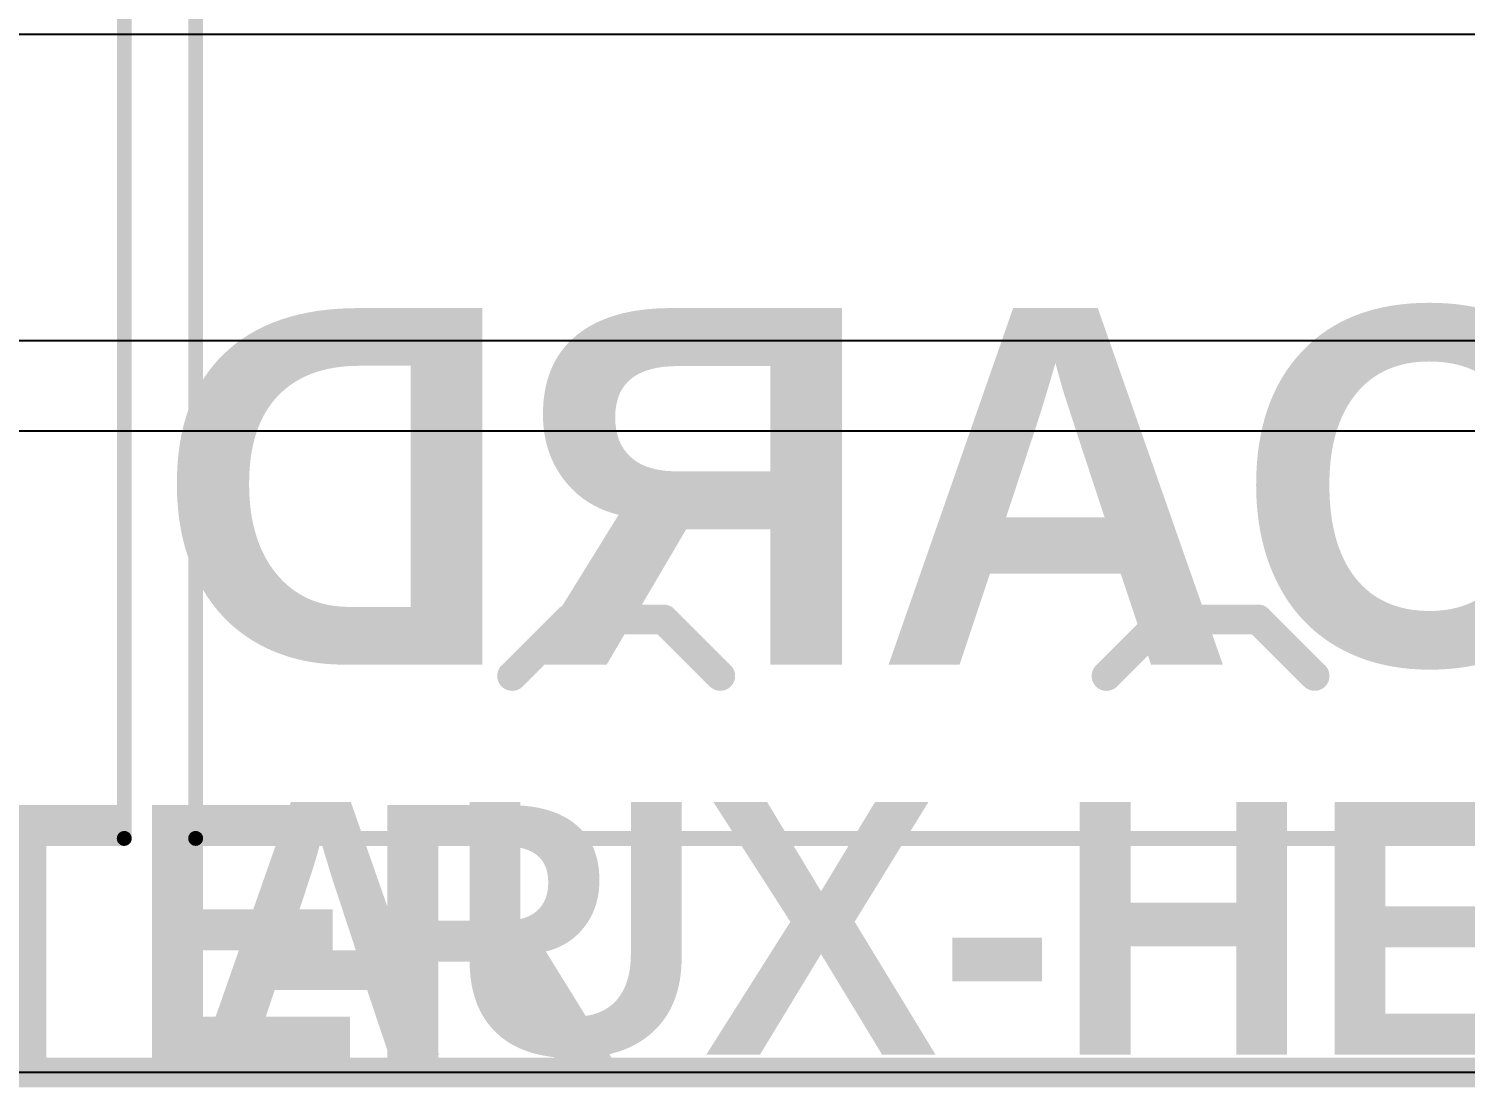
# Model space of a CAD drawing. Header units: inches. Extents: x -3 to 5437, y -3 to 5435.
# Drawn here: x 129.78 to 142.06, y -2.91 to 6.14 of the extents above; entities that cross this region are included whole.
import ezdxf

# ---------------------------------------------------------------- set-up
doc = ezdxf.new("R2010")
doc.units = ezdxf.units.IN
for name, color, linetype in [('Board Outline', 216, 'Continuous'), ('Bottom Layer', 5, 'Continuous'), ('Bottom Overlay', 54, 'Continuous'), ('GND', 16, 'Continuous'), ('PWR', 76, 'Continuous'), ('Top Layer', 1, 'Continuous'), ('Top Overlay', 2, 'Continuous')]:
    doc.layers.add(name, color=color, linetype=linetype)
doc.styles.add('Arial_Bold', font='', dxfattribs={"height": 0.2})
doc.styles.get('Arial_Bold').set_extended_font_data('Arial', bold=True)

# ---------------------------------------------------------------- blocks, each defined once
blk = doc.blocks.new('TBP01R1_508_03BE_329')
at = {"layer": 'Top Overlay'}
for points in [[(10.96, 10, 0.127, 0.127, 0), (-5.88, 10, 0.127, 0.127, 0)], [(10.96, 10, 0.127, 0.127, 0), (10.96, -2, 0.127, 0.127, 0)], [(1.88, 8.128, 0.254, 0.254, 0), (1.397, 8.611, 0.254, 0.254, 0)], [(1.88, 8.128, 0.254, 0.254, 0), (1.397, 8.611, 0.254, 0.254, 0)], [(3.175, 8.611, 0.254, 0.254, 0), (2.692, 8.128, 0.254, 0.254, 0)], [(3.175, 8.611, 0.254, 0.254, 0), (2.692, 8.128, 0.254, 0.254, 0)], [(6.96, 8.128, 0.254, 0.254, 0), (6.477, 8.611, 0.254, 0.254, 0)], [(8.255, 8.611, 0.254, 0.254, 0), (7.772, 8.128, 0.254, 0.254, 0)], [(2.692, 8.128, 0.254, 0.254, 0), (1.88, 8.128, 0.254, 0.254, 0)], [(2.692, 8.128, 0.254, 0.254, 0), (1.88, 8.128, 0.254, 0.254, 0)], [(7.772, 8.128, 0.254, 0.254, 0), (6.96, 8.128, 0.254, 0.254, 0)]]:
    blk.add_lwpolyline(points, format="xyseb", dxfattribs=at)
for points in [[(10.928, 10, 0.0635, 0.0635, 1), (10.992, 10, 0.0635, 0.0635, 1)], [(10.928, 10, 0.0635, 0.0635, 1), (10.992, 10, 0.0635, 0.0635, 1)], [(1.333, 8.611, 0.127, 0.127, 1), (1.46, 8.611, 0.127, 0.127, 1)], [(1.333, 8.611, 0.127, 0.127, 1), (1.46, 8.611, 0.127, 0.127, 1)], [(3.111, 8.611, 0.127, 0.127, 1), (3.239, 8.611, 0.127, 0.127, 1)], [(3.111, 8.611, 0.127, 0.127, 1), (3.239, 8.611, 0.127, 0.127, 1)], [(6.413, 8.611, 0.127, 0.127, 1), (6.54, 8.611, 0.127, 0.127, 1)], [(8.191, 8.611, 0.127, 0.127, 1), (8.319, 8.611, 0.127, 0.127, 1)], [(1.816, 8.128, 0.127, 0.127, 1), (1.943, 8.128, 0.127, 0.127, 1)], [(1.816, 8.128, 0.127, 0.127, 1), (1.943, 8.128, 0.127, 0.127, 1)], [(1.816, 8.128, 0.127, 0.127, 1), (1.943, 8.128, 0.127, 0.127, 1)], [(1.816, 8.128, 0.127, 0.127, 1), (1.943, 8.128, 0.127, 0.127, 1)], [(2.629, 8.128, 0.127, 0.127, 1), (2.756, 8.128, 0.127, 0.127, 1)], [(2.629, 8.128, 0.127, 0.127, 1), (2.756, 8.128, 0.127, 0.127, 1)], [(2.629, 8.128, 0.127, 0.127, 1), (2.756, 8.128, 0.127, 0.127, 1)], [(2.629, 8.128, 0.127, 0.127, 1), (2.756, 8.128, 0.127, 0.127, 1)], [(6.896, 8.128, 0.127, 0.127, 1), (7.023, 8.128, 0.127, 0.127, 1)], [(6.896, 8.128, 0.127, 0.127, 1), (7.023, 8.128, 0.127, 0.127, 1)], [(7.709, 8.128, 0.127, 0.127, 1), (7.836, 8.128, 0.127, 0.127, 1)], [(7.709, 8.128, 0.127, 0.127, 1), (7.836, 8.128, 0.127, 0.127, 1)]]:
    blk.add_lwpolyline(points, format="xyseb", close=True, dxfattribs=at)
blk = doc.blocks.new('TBP01R1_508_03BE_330')
at = {"layer": 'Top Overlay'}
for points in [[(-5.88, 10, 0.127, 0.127, 0), (-5.88, -2, 0.127, 0.127, 0)], [(10.96, 10, 0.127, 0.127, 0), (-5.88, 10, 0.127, 0.127, 0)]]:
    blk.add_lwpolyline(points, format="xyseb", dxfattribs=at)
blk.add_lwpolyline([(-5.912, 10, 0.0635, 0.0635, 1), (-5.848, 10, 0.0635, 0.0635, 1)], format="xyseb", close=True, dxfattribs=at)
blk.add_lwpolyline([(-5.912, 10, 0.0635, 0.0635, 1), (-5.848, 10, 0.0635, 0.0635, 1)], format="xyseb", close=True, dxfattribs=at)

msp = doc.modelspace()

# ---------------------------------------------------------------- linework, layer by layer
at = {"layer": 'Board Outline'}
msp.add_lwpolyline([(-2.777, -2.78, 0.254, 0.254, 0), (202.223, -2.78, 0.254, 0.254, 0)], format="xyseb", dxfattribs=at)
at = {"layer": 'Bottom Layer'}
msp.add_line((198.667, -2.78), (107.497, -2.78), dxfattribs=at)
at = {"layer": 'GND'}
msp.add_line((198.42, -2.78), (107.735, -2.78), dxfattribs=at)
at = {"layer": 'PWR'}
for p, q in [((114.827, 6.096), (191.224, 6.096)), ((192.426, 3.476), (111.297, 3.476)), ((111.297, 2.707), (192.426, 2.707)), ((197.833, -2.78), (107.735, -2.78))]:
    msp.add_line(p, q, dxfattribs=at)
at = {"layer": 'Top Layer'}
msp.add_line((198.667, -2.78), (107.497, -2.78), dxfattribs=at)

# ---------------------------------------------------------------- block references
at = {"rotation": 180}
for name, p in [('TBP01R1_508_03BE_330', (124.718, 9.221)), ('TBP01R1_508_03BE_329', (142.168, 9.221))]:
    msp.add_blockref(name, p, dxfattribs=at)

# ---------------------------------------------------------------- texts
at = {"layer": 'Bottom Overlay', "style": 'Arial_Bold', "text_generation_flag": 2}
msp.add_text('GTV_v3.4 PCB BOARD ', height=3.048, dxfattribs=at).set_placement((177.24, 0.707))
at = {"layer": 'Top Overlay', "style": 'Arial_Bold'}
for s, p in [('AUX-HEATER', (131.19, -2.627)), ('MAIN-HEATER', (113.715, -2.653))]:
    msp.add_text(s, height=2.159, rotation=360, dxfattribs=at).set_placement(p)

doc.saveas('drawing.dxf')
